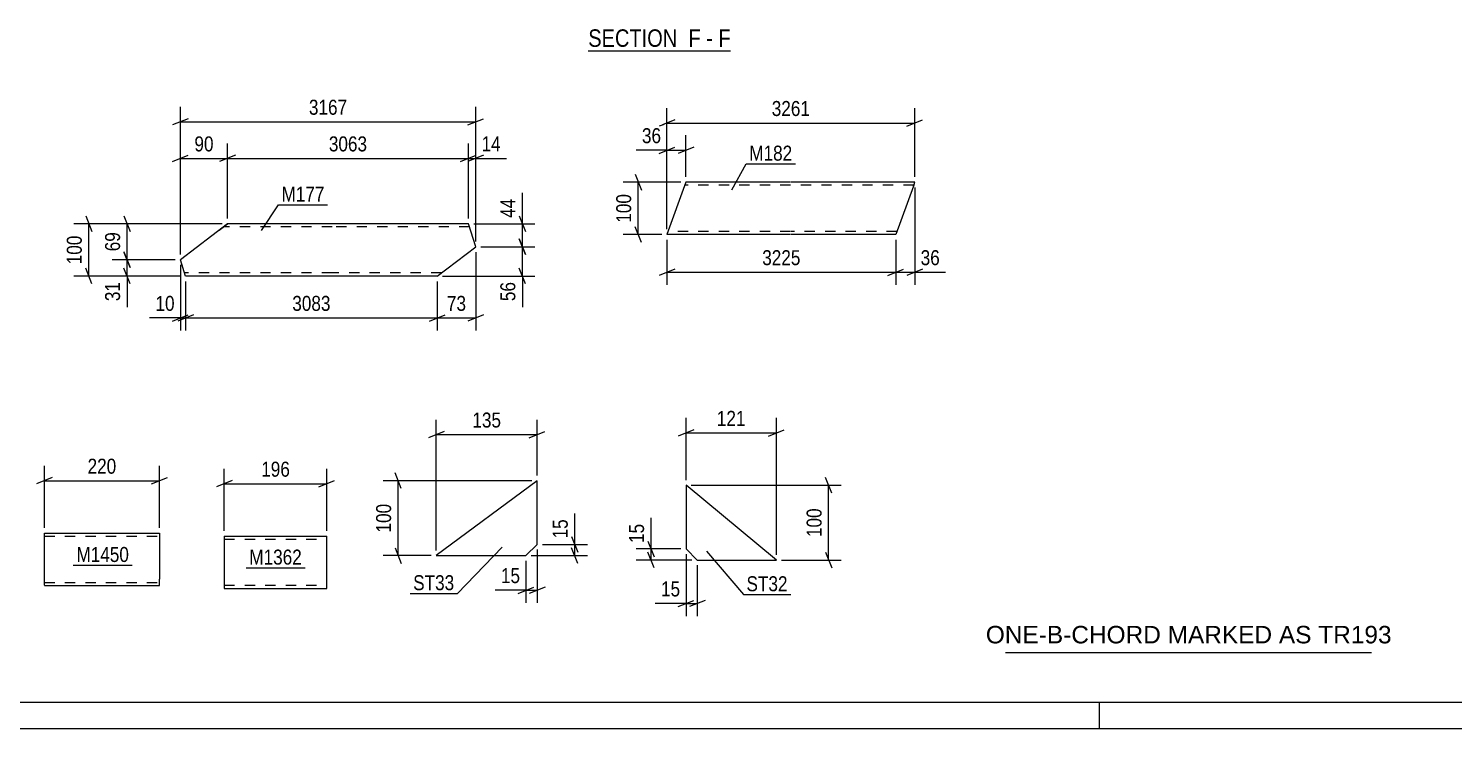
# Model space of a CAD drawing. Header units: millimetres. Extents: x 0 to 841, y 0 to 594.
# Drawn here: x 216.2 to 488.7, y 0 to 133.7 of the extents above; entities that cross this region are included whole.
import ezdxf

# ---------------------------------------------------------------- set-up
doc = ezdxf.new("R2010")
doc.units = ezdxf.units.MM
doc.linetypes.add('DXK_LINE_DOT2', pattern=[3.9198, 1.9599, -1.9599])
doc.styles.add('Arial', font='ARIAL.TTF', dxfattribs={"height": 0.2})
doc.styles.add('Arial Narrow', font='ARIALN.TTF', dxfattribs={"height": 0.2})

# ---------------------------------------------------------------- blocks, each defined once
blk = doc.blocks.new('Unknown-318884321-1135')
at = {"color": 5, "linetype": 'Continuous'}
for p, q in [((5, 5), (836, 5)), ((421, 0), (421, 5)), ((0, 0), (841, 0))]:
    blk.add_line(p, q, dxfattribs=at)
blk = doc.blocks.new('Unknown-318884321-16 - 25826')
at = {"color": 6, "linetype": 'Continuous'}
blk.add_line((323.25, 129.44), (350.47, 129.44), dxfattribs=at)
at = {"color": 0, "linetype": 'Continuous'}
blk.add_wipeout([(341.36, 130.19), (341.36, 133.69), (323.25, 133.69), (323.25, 130.19)], dxfattribs=at)
at = {"color": 7, "linetype": 'Continuous', "style": 'Arial Narrow'}
blk.add_text('SECTION ', height=3.34, dxfattribs=at).set_placement((323.25, 130.19))
at = {"color": 0, "linetype": 'Continuous'}
blk.add_wipeout([(344.75, 130.19), (344.75, 133.69), (342.41, 133.69), (342.41, 130.19)], dxfattribs=at)
blk.add_wipeout([(347.08, 130.19), (347.08, 133.69), (345.8, 133.69), (345.8, 130.19)], dxfattribs=at)
at = {"color": 7, "linetype": 'Continuous', "style": 'Arial Narrow'}
blk.add_text('F', height=3.34, dxfattribs=at).set_placement((342.41, 130.19))
at = {"color": 0, "linetype": 'Continuous'}
blk.add_wipeout([(350.47, 130.19), (350.47, 133.69), (348.13, 133.69), (348.13, 130.19)], dxfattribs=at)
at = {"color": 7, "linetype": 'Continuous', "style": 'Arial Narrow'}
for s, p in [('F', (348.13, 130.19)), ('-', (345.8, 130.19))]:
    blk.add_text(s, height=3.34, dxfattribs=at).set_placement(p)
blk = doc.blocks.new('Part-318884321-6775 - 6769')
at = {"color": 2, "linetype": 'Continuous'}
for p, q in [((341.94, 46.45), (341.94, 34.3)), ((359.21, 32.16), (341.94, 46.45)), ((341.94, 34.3), (344.08, 32.16)), ((344.08, 32.16), (359.21, 32.16))]:
    blk.add_line(p, q, dxfattribs=at)
blk = doc.blocks.new('Part-318884321-6831 - 6825')
at = {"color": 2, "linetype": 'Continuous'}
for p, q in [((313.47, 47.31), (294.19, 33.02)), ((313.48, 35.17), (313.47, 47.31)), ((294.19, 33.02), (311.33, 33.02)), ((313.48, 35.17), (311.33, 33.02))]:
    blk.add_line(p, q, dxfattribs=at)
blk = doc.blocks.new('Part-318884321-2570 - 2554')
at = {"color": 2, "linetype": 'Continuous'}
for p, q in [((341.93, 104.34), (338.29, 94.34)), ((361.93, 104.34), (341.93, 104.34)), ((385.67, 104.34), (362.03, 104.34)), ((385.4, 103.6), (382.03, 94.34)), ((385.64, 104.25), (385.4, 103.6)), ((385.67, 104.34), (385.64, 104.25)), ((361.93, 94.34), (338.29, 94.34)), ((382.03, 94.34), (362.03, 94.34))]:
    blk.add_line(p, q, dxfattribs=at)
at = {"color": 7, "linetype": 'DXK_LINE_DOT2'}
for p, q in [((361.93, 103.74), (341.72, 103.74)), ((385.46, 103.74), (362.03, 103.74)), ((385.4, 103.6), (385.55, 103.99)), ((385.67, 104.34), (385.67, 104.34)), ((361.93, 94.94), (338.51, 94.94)), ((382.25, 94.94), (362.03, 94.94))]:
    blk.add_line(p, q, dxfattribs=at)
blk = doc.blocks.new('Part-318884321-2299 - 2283')
at = {"color": 2, "linetype": 'Continuous'}
for p, q in [((254.27, 96.4), (245.28, 89.54)), ((274.27, 96.4), (254.27, 96.4)), ((300.34, 96.4), (274.37, 96.4)), ((301.72, 92), (300.34, 96.4)), ((294.37, 86.4), (301.72, 92)), ((246.26, 86.4), (245.28, 89.54)), ((274.27, 86.4), (246.26, 86.4)), ((294.37, 86.4), (274.37, 86.4))]:
    blk.add_line(p, q, dxfattribs=at)
at = {"color": 7, "linetype": 'DXK_LINE_DOT2'}
for p, q in [((252.7, 95.2), (254.27, 96.4)), ((274.27, 95.8), (253.49, 95.8)), ((300.53, 95.8), (274.37, 95.8)), ((252.7, 95.2), (252.7, 95.2)), ((295.95, 87.6), (295.95, 87.6)), ((246.06, 87.04), (246.03, 87.14)), ((274.27, 87), (246.07, 87)), ((295.16, 87), (274.37, 87)), ((294.37, 86.4), (294.37, 86.4)), ((294.37, 86.4), (294.37, 86.4))]:
    blk.add_line(p, q, dxfattribs=at)
blk = doc.blocks.new('Part-318884321-2135 - 2121')
at = {"color": 2, "linetype": 'Continuous'}
for p, q in [((253.66, 36.74), (273.26, 36.74)), ((253.66, 36.74), (253.66, 26.83)), ((273.26, 27.94), (273.26, 36.74)), ((273.26, 26.74), (273.26, 27.94)), ((253.66, 26.83), (253.66, 26.74)), ((253.66, 26.74), (273.26, 26.74))]:
    blk.add_line(p, q, dxfattribs=at)
at = {"color": 7, "linetype": 'DXK_LINE_DOT2'}
for p, q in [((253.66, 36.14), (273.26, 36.14)), ((253.66, 27.34), (253.66, 27.38)), ((253.66, 27.34), (273.26, 27.34)), ((273.26, 27.38), (273.26, 27.71)), ((273.26, 27.34), (273.26, 27.38))]:
    blk.add_line(p, q, dxfattribs=at)
blk = doc.blocks.new('Part-318884321-1884 - 1870')
at = {"color": 2, "linetype": 'Continuous'}
for p, q in [((219.27, 37.31), (241.27, 37.31)), ((219.27, 27.4), (219.27, 37.31)), ((241.27, 37.31), (241.27, 28.51)), ((219.27, 27.4), (219.27, 27.31)), ((219.27, 27.31), (241.27, 27.31)), ((241.27, 27.31), (241.27, 28.51))]:
    blk.add_line(p, q, dxfattribs=at)
at = {"color": 7, "linetype": 'DXK_LINE_DOT2'}
for p, q in [((219.27, 36.71), (241.27, 36.71)), ((219.27, 27.91), (219.27, 27.96)), ((219.27, 27.91), (241.27, 27.91)), ((241.27, 27.96), (241.27, 28.28)), ((241.27, 27.91), (241.27, 27.96))]:
    blk.add_line(p, q, dxfattribs=at)
blk = doc.blocks.new('StraightDimension-318884321-6798 - 6769')
at = {"color": 7, "linetype": 'Continuous'}
for p, q in [((334.66, 35.8), (335.86, 32.8)), ((340.94, 34.3), (332.41, 34.3)), ((335.86, 30.66), (334.66, 33.66)), ((335.26, 32.16), (335.26, 34.3)), ((343.08, 32.16), (332.41, 32.16))]:
    blk.add_line(p, q, dxfattribs=at)
at = {"color": 0}
blk.add_wipeout([(334.51, 39.69), (330.31, 39.69), (330.31, 34.83), (334.51, 34.83)], dxfattribs=at)
at = {"color": 7, "linetype": 'Continuous'}
blk.add_line((335.26, 34.3), (335.26, 40.21), dxfattribs=at)
blk.add_line((335.26, 34.3), (335.26, 40.21), dxfattribs=at)
at = {"color": 3, "style": 'Arial Narrow'}
blk.add_text('15', height=2.863, rotation=90.0002, dxfattribs=at).set_placement((333.91, 35.43))
blk = doc.blocks.new('StraightDimension-318884321-6809 - 6769')
at = {"color": 7, "linetype": 'Continuous'}
for p, q in [((342.94, 46.45), (371.61, 46.45)), ((369.81, 44.95), (368.61, 47.95)), ((369.21, 32.16), (369.21, 46.45)), ((368.61, 33.66), (369.81, 30.66)), ((360.21, 32.16), (371.61, 32.16))]:
    blk.add_line(p, q, dxfattribs=at)
at = {"color": 0}
blk.add_wipeout([(368.46, 42.65), (364.26, 42.65), (364.26, 35.96), (368.46, 35.96)], dxfattribs=at)
at = {"color": 3, "style": 'Arial Narrow'}
blk.add_text('100', height=2.863, rotation=90.0002, dxfattribs=at).set_placement((367.86, 36.56))
blk = doc.blocks.new('StraightDimension-318884321-6777 - 6769')
at = {"color": 7, "linetype": 'Continuous'}
for p, q in [((341.94, 33.3), (341.94, 21.47)), ((344.08, 31.16), (344.08, 21.47)), ((340.44, 23.27), (343.44, 24.47)), ((341.94, 23.87), (344.08, 23.87)), ((345.58, 24.47), (342.58, 23.27))]:
    blk.add_line(p, q, dxfattribs=at)
at = {"color": 0}
blk.add_wipeout([(341.41, 24.62), (341.41, 28.82), (336.56, 28.82), (336.56, 24.62)], dxfattribs=at)
at = {"color": 7, "linetype": 'Continuous'}
blk.add_line((341.94, 23.87), (336.03, 23.87), dxfattribs=at)
blk.add_line((341.94, 23.87), (336.03, 23.87), dxfattribs=at)
at = {"color": 3, "style": 'Arial Narrow'}
blk.add_text('15', height=2.863, dxfattribs=at).set_placement((337.16, 25.22))
blk = doc.blocks.new('StraightDimension-318884321-6788 - 6769')
at = {"color": 7, "linetype": 'Continuous'}
for p, q in [((341.94, 47.45), (341.94, 59.3)), ((359.21, 33.16), (359.21, 59.3)), ((343.44, 57.05), (340.44, 55.85)), ((341.94, 56.45), (359.21, 56.45)), ((357.71, 55.85), (360.71, 57.05))]:
    blk.add_line(p, q, dxfattribs=at)
at = {"color": 0}
blk.add_wipeout([(353.92, 57.2), (353.92, 61.4), (347.23, 61.4), (347.23, 57.2)], dxfattribs=at)
at = {"color": 3, "style": 'Arial Narrow'}
blk.add_text('121', height=2.863, dxfattribs=at).set_placement((347.83, 57.8))
blk = doc.blocks.new('StraightDimension-318884321-6857 - 6825')
at = {"color": 7, "linetype": 'Continuous'}
for p, q in [((294.19, 34.02), (294.19, 58.98)), ((313.47, 48.31), (313.47, 58.98)), ((295.69, 56.73), (292.69, 55.53)), ((294.19, 56.13), (313.47, 56.13)), ((311.97, 55.53), (314.97, 56.73))]:
    blk.add_line(p, q, dxfattribs=at)
at = {"color": 0}
blk.add_wipeout([(307.17, 56.88), (307.17, 61.08), (300.49, 61.08), (300.49, 56.88)], dxfattribs=at)
at = {"color": 3, "style": 'Arial Narrow'}
blk.add_text('135', height=2.863, dxfattribs=at).set_placement((301.09, 57.48))
blk = doc.blocks.new('StraightDimension-318884321-6833 - 6825')
at = {"color": 7, "linetype": 'Continuous'}
for p, q in [((320.07, 36.67), (321.27, 33.67)), ((312.33, 33.02), (323.07, 33.02)), ((314.48, 35.17), (323.07, 35.17)), ((321.27, 31.52), (320.07, 34.52)), ((320.67, 33.02), (320.67, 35.17))]:
    blk.add_line(p, q, dxfattribs=at)
at = {"color": 0}
blk.add_wipeout([(319.92, 40.55), (315.72, 40.55), (315.72, 35.69), (319.92, 35.69)], dxfattribs=at)
at = {"color": 7, "linetype": 'Continuous'}
blk.add_line((320.67, 35.17), (320.67, 41.07), dxfattribs=at)
blk.add_line((320.67, 35.17), (320.67, 41.07), dxfattribs=at)
at = {"color": 3, "style": 'Arial Narrow'}
blk.add_text('15', height=2.863, rotation=90.0002, dxfattribs=at).set_placement((319.32, 36.29))
blk = doc.blocks.new('StraightDimension-318884321-6869 - 6825')
at = {"color": 7, "linetype": 'Continuous'}
for p, q in [((313.48, 34.17), (313.48, 24.01)), ((311.33, 32.02), (311.33, 24.01)), ((309.83, 25.81), (312.83, 27.01)), ((311.33, 26.41), (313.48, 26.41)), ((314.98, 27.01), (311.98, 25.81))]:
    blk.add_line(p, q, dxfattribs=at)
at = {"color": 0}
blk.add_wipeout([(310.81, 27.16), (310.81, 31.36), (305.95, 31.36), (305.95, 27.16)], dxfattribs=at)
at = {"color": 7, "linetype": 'Continuous'}
blk.add_line((311.33, 26.41), (305.43, 26.41), dxfattribs=at)
blk.add_line((311.33, 26.41), (305.43, 26.41), dxfattribs=at)
at = {"color": 3, "style": 'Arial Narrow'}
blk.add_text('15', height=2.863, dxfattribs=at).set_placement((306.55, 27.76))
blk = doc.blocks.new('StraightDimension-318884321-6845 - 6825')
at = {"color": 7, "linetype": 'Continuous'}
for p, q in [((312.47, 47.31), (284.05, 47.31)), ((287.5, 45.81), (286.3, 48.81)), ((286.9, 33.02), (286.9, 47.31)), ((293.19, 33.02), (284.05, 33.02)), ((286.3, 34.52), (287.5, 31.52))]:
    blk.add_line(p, q, dxfattribs=at)
at = {"color": 0}
blk.add_wipeout([(286.15, 43.51), (281.95, 43.51), (281.95, 36.83), (286.15, 36.83)], dxfattribs=at)
at = {"color": 3, "style": 'Arial Narrow'}
blk.add_text('100', height=2.863, rotation=90.0002, dxfattribs=at).set_placement((285.55, 37.43))
blk = doc.blocks.new('StraightDimension-318884321-2598 - 2554')
at = {"color": 7, "linetype": 'Continuous'}
for p, q in [((338.29, 95.34), (338.29, 113.29)), ((341.93, 105.34), (341.93, 113.29)), ((336.79, 109.84), (339.79, 111.04)), ((338.29, 110.44), (341.93, 110.44)), ((343.43, 111.04), (340.43, 109.84))]:
    blk.add_line(p, q, dxfattribs=at)
at = {"color": 0}
blk.add_wipeout([(337.77, 111.19), (337.77, 115.39), (332.91, 115.39), (332.91, 111.19)], dxfattribs=at)
at = {"color": 7, "linetype": 'Continuous'}
blk.add_line((338.29, 110.44), (332.39, 110.44), dxfattribs=at)
blk.add_line((338.29, 110.44), (332.39, 110.44), dxfattribs=at)
at = {"color": 3, "style": 'Arial Narrow'}
blk.add_text('36', height=2.863, dxfattribs=at).set_placement((333.51, 111.79))
blk = doc.blocks.new('StraightDimension-318884321-2573 - 2554')
at = {"color": 7, "linetype": 'Continuous'}
for p, q in [((338.29, 93.34), (338.29, 84.74)), ((382.03, 93.34), (382.03, 84.74)), ((339.79, 87.74), (336.79, 86.54)), ((380.53, 86.54), (383.53, 87.74)), ((338.29, 87.14), (382.03, 87.14))]:
    blk.add_line(p, q, dxfattribs=at)
at = {"color": 0}
blk.add_wipeout([(364.42, 87.89), (364.42, 92.09), (355.91, 92.09), (355.91, 87.89)], dxfattribs=at)
at = {"color": 3, "style": 'Arial Narrow'}
blk.add_text('3225', height=2.863, dxfattribs=at).set_placement((356.51, 88.49))
blk = doc.blocks.new('StraightDimension-318884321-27369 - 2554')
at = {"color": 7, "linetype": 'Continuous'}
for p, q in [((338.29, 95.34), (338.29, 118.48)), ((385.67, 105.34), (385.67, 118.48)), ((339.79, 116.23), (336.79, 115.03)), ((338.29, 115.63), (385.67, 115.63)), ((384.17, 115.03), (387.17, 116.23))]:
    blk.add_line(p, q, dxfattribs=at)
at = {"color": 0}
blk.add_wipeout([(366.24, 116.38), (366.24, 120.58), (357.73, 120.58), (357.73, 116.38)], dxfattribs=at)
at = {"color": 3, "style": 'Arial Narrow'}
blk.add_text('3261', height=2.863, dxfattribs=at).set_placement((358.33, 116.98))
blk = doc.blocks.new('StraightDimension-318884321-2585 - 2554')
at = {"color": 7, "linetype": 'Continuous'}
for p, q in [((385.67, 103.34), (385.67, 84.74)), ((382.03, 93.34), (382.03, 84.74)), ((380.53, 86.54), (383.53, 87.74)), ((387.17, 87.74), (384.17, 86.54)), ((382.03, 87.14), (385.67, 87.14))]:
    blk.add_line(p, q, dxfattribs=at)
at = {"color": 0}
blk.add_wipeout([(391.05, 87.89), (391.05, 92.09), (386.2, 92.09), (386.2, 87.89)], dxfattribs=at)
at = {"color": 7, "linetype": 'Continuous'}
blk.add_line((385.67, 87.14), (391.58, 87.14), dxfattribs=at)
blk.add_line((385.67, 87.14), (391.58, 87.14), dxfattribs=at)
at = {"color": 3, "style": 'Arial Narrow'}
blk.add_text('36', height=2.863, dxfattribs=at).set_placement((386.8, 88.49))
blk = doc.blocks.new('StraightDimension-318884321-2623 - 2554')
at = {"color": 7, "linetype": 'Continuous'}
for p, q in [((340.93, 104.34), (329.95, 104.34)), ((332.2, 105.84), (333.4, 102.84)), ((332.8, 94.34), (332.8, 104.34)), ((333.4, 92.84), (332.2, 95.84)), ((337.29, 94.34), (329.95, 94.34))]:
    blk.add_line(p, q, dxfattribs=at)
at = {"color": 0}
blk.add_wipeout([(332.05, 102.69), (327.85, 102.69), (327.85, 96), (332.05, 96)], dxfattribs=at)
at = {"color": 3, "style": 'Arial Narrow'}
blk.add_text('100', height=2.863, rotation=90.0002, dxfattribs=at).set_placement((331.45, 96.6))
blk = doc.blocks.new('StraightDimension-318884321-27096 - 2283')
at = {"color": 7, "linetype": 'Continuous'}
for p, q in [((245.28, 90.54), (245.28, 118.72)), ((301.72, 93), (301.72, 118.72)), ((246.78, 116.47), (243.78, 115.27)), ((245.28, 115.87), (301.72, 115.87)), ((300.22, 115.27), (303.22, 116.47))]:
    blk.add_line(p, q, dxfattribs=at)
at = {"color": 0}
blk.add_wipeout([(277.75, 116.62), (277.75, 120.82), (269.24, 120.82), (269.24, 116.62)], dxfattribs=at)
at = {"color": 3, "style": 'Arial Narrow'}
blk.add_text('3167', height=2.863, dxfattribs=at).set_placement((269.84, 117.22))
blk = doc.blocks.new('StraightDimension-318884321-27108 - 2283')
at = {"color": 7, "linetype": 'Continuous'}
for p, q in [((254.27, 97.4), (254.27, 111.72)), ((300.34, 97.4), (300.34, 111.72)), ((255.77, 109.47), (252.77, 108.27)), ((298.84, 108.27), (301.84, 109.47)), ((254.27, 108.87), (300.34, 108.87))]:
    blk.add_line(p, q, dxfattribs=at)
at = {"color": 0}
blk.add_wipeout([(281.57, 109.62), (281.57, 113.82), (273.05, 113.82), (273.05, 109.62)], dxfattribs=at)
at = {"color": 3, "style": 'Arial Narrow'}
blk.add_text('3063', height=2.863, dxfattribs=at).set_placement((273.65, 110.22))
blk = doc.blocks.new('StraightDimension-318884321-27309 - 2283')
at = {"color": 7, "linetype": 'Continuous'}
for p, q in [((310.05, 93.5), (311.25, 90.5)), ((302.72, 92), (313.05, 92)), ((310.65, 86.4), (310.65, 92)), ((311.25, 84.9), (310.05, 87.9)), ((295.37, 86.4), (313.05, 86.4))]:
    blk.add_line(p, q, dxfattribs=at)
at = {"color": 0}
blk.add_wipeout([(309.9, 85.87), (305.7, 85.87), (305.7, 81.02), (309.9, 81.02)], dxfattribs=at)
at = {"color": 7, "linetype": 'Continuous'}
blk.add_line((310.65, 86.4), (310.65, 80.49), dxfattribs=at)
blk.add_line((310.65, 86.4), (310.65, 80.49), dxfattribs=at)
at = {"color": 3, "style": 'Arial Narrow'}
blk.add_text('56', height=2.863, rotation=90.0002, dxfattribs=at).set_placement((309.3, 81.62))
blk = doc.blocks.new('StraightDimension-318884321-27107 - 2283')
at = {"color": 7, "linetype": 'Continuous'}
for p, q in [((300.34, 97.4), (300.34, 111.72)), ((301.72, 93), (301.72, 111.72)), ((298.84, 108.27), (301.84, 109.47)), ((303.22, 109.47), (300.22, 108.27)), ((300.34, 108.87), (301.72, 108.87))]:
    blk.add_line(p, q, dxfattribs=at)
at = {"color": 0}
blk.add_wipeout([(307.1, 109.62), (307.1, 113.82), (302.24, 113.82), (302.24, 109.62)], dxfattribs=at)
at = {"color": 7, "linetype": 'Continuous'}
blk.add_line((301.72, 108.87), (307.62, 108.87), dxfattribs=at)
blk.add_line((301.72, 108.87), (307.62, 108.87), dxfattribs=at)
at = {"color": 3, "style": 'Arial Narrow'}
blk.add_text('14', height=2.863, dxfattribs=at).set_placement((302.84, 110.22))
blk = doc.blocks.new('StraightDimension-318884321-27109 - 2283')
at = {"color": 7, "linetype": 'Continuous'}
for p, q in [((245.28, 90.54), (245.28, 111.72)), ((254.27, 97.4), (254.27, 111.72)), ((243.78, 108.27), (246.78, 109.47)), ((255.77, 109.47), (252.77, 108.27)), ((245.28, 108.87), (254.27, 108.87))]:
    blk.add_line(p, q, dxfattribs=at)
at = {"color": 0}
blk.add_wipeout([(252.2, 109.62), (252.2, 113.82), (247.35, 113.82), (247.35, 109.62)], dxfattribs=at)
at = {"color": 3, "style": 'Arial Narrow'}
blk.add_text('90', height=2.863, dxfattribs=at).set_placement((247.95, 110.22))
blk = doc.blocks.new('StraightDimension-318884321-27167 - 2283')
at = {"color": 7, "linetype": 'Continuous'}
for p, q in [((301.72, 91), (301.72, 76.01)), ((294.37, 85.4), (294.37, 76.01)), ((292.87, 77.81), (295.87, 79.01)), ((303.22, 79.01), (300.22, 77.81)), ((294.37, 78.41), (301.72, 78.41))]:
    blk.add_line(p, q, dxfattribs=at)
at = {"color": 0}
blk.add_wipeout([(300.47, 79.16), (300.47, 83.36), (295.62, 83.36), (295.62, 79.16)], dxfattribs=at)
at = {"color": 3, "style": 'Arial Narrow'}
blk.add_text('73', height=2.863, dxfattribs=at).set_placement((296.22, 79.76))
blk = doc.blocks.new('StraightDimension-318884321-27168 - 2283')
at = {"color": 7, "linetype": 'Continuous'}
for p, q in [((246.26, 85.4), (246.26, 76.01)), ((294.37, 85.4), (294.37, 76.01)), ((247.76, 79.01), (244.76, 77.81)), ((292.87, 77.81), (295.87, 79.01)), ((246.26, 78.41), (294.37, 78.41))]:
    blk.add_line(p, q, dxfattribs=at)
at = {"color": 0}
blk.add_wipeout([(274.57, 79.16), (274.57, 83.36), (266.06, 83.36), (266.06, 79.16)], dxfattribs=at)
at = {"color": 3, "style": 'Arial Narrow'}
blk.add_text('3083', height=2.863, dxfattribs=at).set_placement((266.66, 79.76))
blk = doc.blocks.new('StraightDimension-318884321-27169 - 2283')
at = {"color": 7, "linetype": 'Continuous'}
for p, q in [((245.28, 88.54), (245.28, 76.01)), ((246.26, 85.4), (246.26, 76.01)), ((243.78, 77.81), (246.78, 79.01)), ((247.76, 79.01), (244.76, 77.81)), ((245.28, 78.41), (246.26, 78.41))]:
    blk.add_line(p, q, dxfattribs=at)
at = {"color": 0}
blk.add_wipeout([(244.75, 79.16), (244.75, 83.36), (239.9, 83.36), (239.9, 79.16)], dxfattribs=at)
at = {"color": 7, "linetype": 'Continuous'}
blk.add_line((245.28, 78.41), (239.37, 78.41), dxfattribs=at)
blk.add_line((245.28, 78.41), (239.37, 78.41), dxfattribs=at)
at = {"color": 3, "style": 'Arial Narrow'}
blk.add_text('10', height=2.863, dxfattribs=at).set_placement((240.5, 79.76))
blk = doc.blocks.new('StraightDimension-318884321-27226 - 2283')
at = {"color": 7, "linetype": 'Continuous'}
for p, q in [((253.27, 96.4), (232.23, 96.4)), ((234.48, 97.9), (235.68, 94.9)), ((235.08, 89.54), (235.08, 96.4)), ((235.68, 88.04), (234.48, 91.04)), ((244.28, 89.54), (232.23, 89.54))]:
    blk.add_line(p, q, dxfattribs=at)
at = {"color": 0}
blk.add_wipeout([(234.33, 95.4), (230.13, 95.4), (230.13, 90.54), (234.33, 90.54)], dxfattribs=at)
at = {"color": 3, "style": 'Arial Narrow'}
blk.add_text('69', height=2.863, rotation=90.0002, dxfattribs=at).set_placement((233.73, 91.14))
blk = doc.blocks.new('StraightDimension-318884321-27227 - 2283')
at = {"color": 7, "linetype": 'Continuous'}
for p, q in [((234.48, 91.04), (235.68, 88.04)), ((244.28, 89.54), (232.23, 89.54)), ((235.68, 84.9), (234.48, 87.9)), ((235.08, 86.4), (235.08, 89.54)), ((245.26, 86.4), (232.23, 86.4))]:
    blk.add_line(p, q, dxfattribs=at)
at = {"color": 0}
blk.add_wipeout([(234.33, 85.87), (230.13, 85.87), (230.13, 81.02), (234.33, 81.02)], dxfattribs=at)
at = {"color": 7, "linetype": 'Continuous'}
blk.add_line((235.08, 86.4), (235.08, 80.49), dxfattribs=at)
blk.add_line((235.08, 86.4), (235.08, 80.49), dxfattribs=at)
at = {"color": 3, "style": 'Arial Narrow'}
blk.add_text('31', height=2.863, rotation=90.0002, dxfattribs=at).set_placement((233.73, 81.62))
blk = doc.blocks.new('StraightDimension-318884321-27275 - 2283')
at = {"color": 7, "linetype": 'Continuous'}
for p, q in [((253.27, 96.4), (224.91, 96.4)), ((227.16, 97.9), (228.36, 94.9)), ((227.76, 86.4), (227.76, 96.4)), ((228.36, 84.9), (227.16, 87.9)), ((245.26, 86.4), (224.91, 86.4))]:
    blk.add_line(p, q, dxfattribs=at)
at = {"color": 0}
blk.add_wipeout([(227.01, 94.74), (222.81, 94.74), (222.81, 88.06), (227.01, 88.06)], dxfattribs=at)
at = {"color": 3, "style": 'Arial Narrow'}
blk.add_text('100', height=2.863, rotation=90.0002, dxfattribs=at).set_placement((226.41, 88.66))
blk = doc.blocks.new('StraightDimension-318884321-27308 - 2283')
at = {"color": 7, "linetype": 'Continuous'}
for p, q in [((301.34, 96.4), (313.05, 96.4)), ((310.05, 97.9), (311.25, 94.9)), ((310.65, 92), (310.65, 96.4)), ((311.25, 90.5), (310.05, 93.5)), ((302.72, 92), (313.05, 92))]:
    blk.add_line(p, q, dxfattribs=at)
at = {"color": 0}
blk.add_wipeout([(309.9, 101.78), (305.7, 101.78), (305.7, 96.92), (309.9, 96.92)], dxfattribs=at)
at = {"color": 7, "linetype": 'Continuous'}
blk.add_line((310.65, 96.4), (310.65, 102.31), dxfattribs=at)
blk.add_line((310.65, 96.4), (310.65, 102.31), dxfattribs=at)
at = {"color": 3, "style": 'Arial Narrow'}
blk.add_text('44', height=2.863, rotation=90.0002, dxfattribs=at).set_placement((309.3, 97.52))
blk = doc.blocks.new('StraightDimension-318884321-2137 - 2121')
at = {"color": 7, "linetype": 'Continuous'}
for p, q in [((253.66, 37.74), (253.66, 49.59)), ((273.26, 37.74), (273.26, 49.59)), ((255.16, 47.34), (252.16, 46.14)), ((253.66, 46.74), (273.26, 46.74)), ((271.76, 46.14), (274.76, 47.34))]:
    blk.add_line(p, q, dxfattribs=at)
at = {"color": 0}
blk.add_wipeout([(266.8, 47.49), (266.8, 51.69), (260.12, 51.69), (260.12, 47.49)], dxfattribs=at)
at = {"color": 3, "style": 'Arial Narrow'}
blk.add_text('196', height=2.863, dxfattribs=at).set_placement((260.72, 48.09))
blk = doc.blocks.new('StraightDimension-318884321-1887 - 1870')
at = {"color": 7, "linetype": 'Continuous'}
for p, q in [((219.27, 38.31), (219.27, 50.16)), ((241.27, 38.31), (241.27, 50.16)), ((220.77, 47.91), (217.77, 46.71)), ((219.27, 47.31), (241.27, 47.31)), ((239.77, 46.71), (242.77, 47.91))]:
    blk.add_line(p, q, dxfattribs=at)
at = {"color": 0}
blk.add_wipeout([(233.61, 48.06), (233.61, 52.26), (226.92, 52.26), (226.92, 48.06)], dxfattribs=at)
at = {"color": 3, "style": 'Arial Narrow'}
blk.add_text('220', height=2.863, dxfattribs=at).set_placement((227.52, 48.66))
blk = doc.blocks.new('Unknown-318884321-27805')
at = {"color": 7, "linetype": 'Continuous'}
blk.add_line((403, 14.5), (473, 14.5), dxfattribs=at)
at = {"color": 7, "style": 'Arial'}
blk.add_text('ONE-B-CHORD MARKED AS TR193', height=3.3428, dxfattribs=at).set_placement((399.26, 16.25))
blk = doc.blocks.new('Mark-318884321-6771 - 6769')
at = {"color": 0}
blk.add_wipeout([(361.36, 26.21), (361.36, 29.21), (353.5, 29.21), (353.5, 26.21)], dxfattribs=at)
blk.add_wipeout([(361.36, 26.21), (361.36, 29.21), (353.5, 29.21), (353.5, 26.21)], dxfattribs=at)
at = {"color": 30, "linetype": 'Continuous'}
for p, q in [((345.85, 33.89), (352.9, 25.61)), ((352.9, 25.61), (361.96, 25.61))]:
    blk.add_line(p, q, dxfattribs=at)
at = {"color": 3, "style": 'Arial Narrow'}
blk.add_text('ST32', height=2.863, dxfattribs=at).set_placement((353.5, 26.21))
blk = doc.blocks.new('Mark-318884321-6827 - 6825')
at = {"color": 0}
blk.add_wipeout([(297.62, 26.41), (297.62, 29.41), (289.77, 29.41), (289.77, 26.41)], dxfattribs=at)
blk.add_wipeout([(297.62, 26.41), (297.62, 29.41), (289.77, 29.41), (289.77, 26.41)], dxfattribs=at)
at = {"color": 30, "linetype": 'Continuous'}
for p in [(306.79, 34.66), (289.17, 25.81)]:
    blk.add_line(p, (298.22, 25.81), dxfattribs=at)
at = {"color": 3, "style": 'Arial Narrow'}
blk.add_text('ST33', height=2.863, dxfattribs=at).set_placement((289.77, 26.41))
blk = doc.blocks.new('Mark-318884321-2566 - 2554')
at = {"color": 0}
blk.add_wipeout([(362.26, 108.45), (362.26, 111.45), (354.03, 111.45), (354.03, 108.45)], dxfattribs=at)
blk.add_wipeout([(362.26, 108.45), (362.26, 111.45), (354.03, 111.45), (354.03, 108.45)], dxfattribs=at)
at = {"color": 30, "linetype": 'Continuous'}
for p, q in [((350.7, 102.85), (353.43, 107.85)), ((353.43, 107.85), (362.86, 107.85))]:
    blk.add_line(p, q, dxfattribs=at)
at = {"color": 3, "style": 'Arial Narrow'}
blk.add_text('M182', height=2.863, dxfattribs=at).set_placement((354.03, 108.45))
blk = doc.blocks.new('Mark-318884321-2295 - 2283')
at = {"color": 0}
blk.add_wipeout([(272.82, 100.64), (272.82, 103.64), (264.6, 103.64), (264.6, 100.64)], dxfattribs=at)
blk.add_wipeout([(272.82, 100.64), (272.82, 103.64), (264.6, 103.64), (264.6, 100.64)], dxfattribs=at)
at = {"color": 30, "linetype": 'Continuous'}
for p, q in [((260.77, 95.12), (264, 100.04)), ((264, 100.04), (273.42, 100.04))]:
    blk.add_line(p, q, dxfattribs=at)
at = {"color": 3, "style": 'Arial Narrow'}
blk.add_text('M177', height=2.863, dxfattribs=at).set_placement((264.6, 100.64))
blk = doc.blocks.new('Mark-318884321-2133 - 2121')
at = {"color": 0}
blk.add_wipeout([(268.49, 31.3), (268.49, 34.3), (258.44, 34.3), (258.44, 31.3)], dxfattribs=at)
blk.add_wipeout([(268.49, 31.3), (268.49, 34.3), (258.44, 34.3), (258.44, 31.3)], dxfattribs=at)
at = {"color": 30, "linetype": 'Continuous'}
blk.add_line((257.84, 30.7), (269.09, 30.7), dxfattribs=at)
at = {"color": 3, "style": 'Arial Narrow'}
blk.add_text('M1362', height=2.863, dxfattribs=at).set_placement((258.44, 31.3))
blk = doc.blocks.new('Mark-318884321-1882 - 1870')
at = {"color": 0}
blk.add_wipeout([(235.44, 31.8), (235.44, 34.8), (225.39, 34.8), (225.39, 31.8)], dxfattribs=at)
blk.add_wipeout([(235.44, 31.8), (235.44, 34.8), (225.39, 34.8), (225.39, 31.8)], dxfattribs=at)
at = {"color": 30, "linetype": 'Continuous'}
blk.add_line((224.79, 31.2), (236.04, 31.2), dxfattribs=at)
at = {"color": 3, "style": 'Arial Narrow'}
blk.add_text('M1450', height=2.863, dxfattribs=at).set_placement((225.39, 31.8))

msp = doc.modelspace()

# ---------------------------------------------------------------- block references
for name in ['Unknown-318884321-1135', 'Part-318884321-2570 - 2554', 'Part-318884321-2299 - 2283', 'Part-318884321-6831 - 6825', 'Part-318884321-6775 - 6769', 'Part-318884321-1884 - 1870', 'Part-318884321-2135 - 2121', 'Unknown-318884321-27805']:
    msp.add_blockref(name, (0, 0))

# ---------------------------------------------------------------- next in the draw order: block references
for name in ['Unknown-318884321-16 - 25826', 'StraightDimension-318884321-27096 - 2283', 'StraightDimension-318884321-2598 - 2554', 'StraightDimension-318884321-2573 - 2554', 'StraightDimension-318884321-6857 - 6825', 'StraightDimension-318884321-1887 - 1870', 'StraightDimension-318884321-2137 - 2121', 'StraightDimension-318884321-6798 - 6769', 'Mark-318884321-1882 - 1870', 'Mark-318884321-2133 - 2121']:
    msp.add_blockref(name, (0, 0))

# ---------------------------------------------------------------- next in the draw order: block references
for name in ['StraightDimension-318884321-27369 - 2554', 'StraightDimension-318884321-27108 - 2283', 'StraightDimension-318884321-27309 - 2283', 'StraightDimension-318884321-6809 - 6769', 'StraightDimension-318884321-6833 - 6825']:
    msp.add_blockref(name, (0, 0))

# ---------------------------------------------------------------- next in the draw order: block references
for name in ['StraightDimension-318884321-27109 - 2283', 'StraightDimension-318884321-27107 - 2283', 'Mark-318884321-2566 - 2554', 'Mark-318884321-2295 - 2283', 'StraightDimension-318884321-2623 - 2554', 'StraightDimension-318884321-2585 - 2554', 'StraightDimension-318884321-27167 - 2283', 'StraightDimension-318884321-6869 - 6825', 'StraightDimension-318884321-6777 - 6769']:
    msp.add_blockref(name, (0, 0))

# ---------------------------------------------------------------- next in the draw order: block references
for name in ['StraightDimension-318884321-27308 - 2283', 'StraightDimension-318884321-27168 - 2283', 'StraightDimension-318884321-6788 - 6769', 'StraightDimension-318884321-6845 - 6825']:
    msp.add_blockref(name, (0, 0))

# ---------------------------------------------------------------- next in the draw order: block references
for name in ['StraightDimension-318884321-27169 - 2283', 'Mark-318884321-6827 - 6825', 'Mark-318884321-6771 - 6769']:
    msp.add_blockref(name, (0, 0))

# ---------------------------------------------------------------- next in the draw order: block references
msp.add_blockref('StraightDimension-318884321-27226 - 2283', (0, 0))

# ---------------------------------------------------------------- next in the draw order: block references
msp.add_blockref('StraightDimension-318884321-27227 - 2283', (0, 0))

# ---------------------------------------------------------------- next in the draw order: block references
msp.add_blockref('StraightDimension-318884321-27275 - 2283', (0, 0))

doc.saveas('drawing.dxf')
